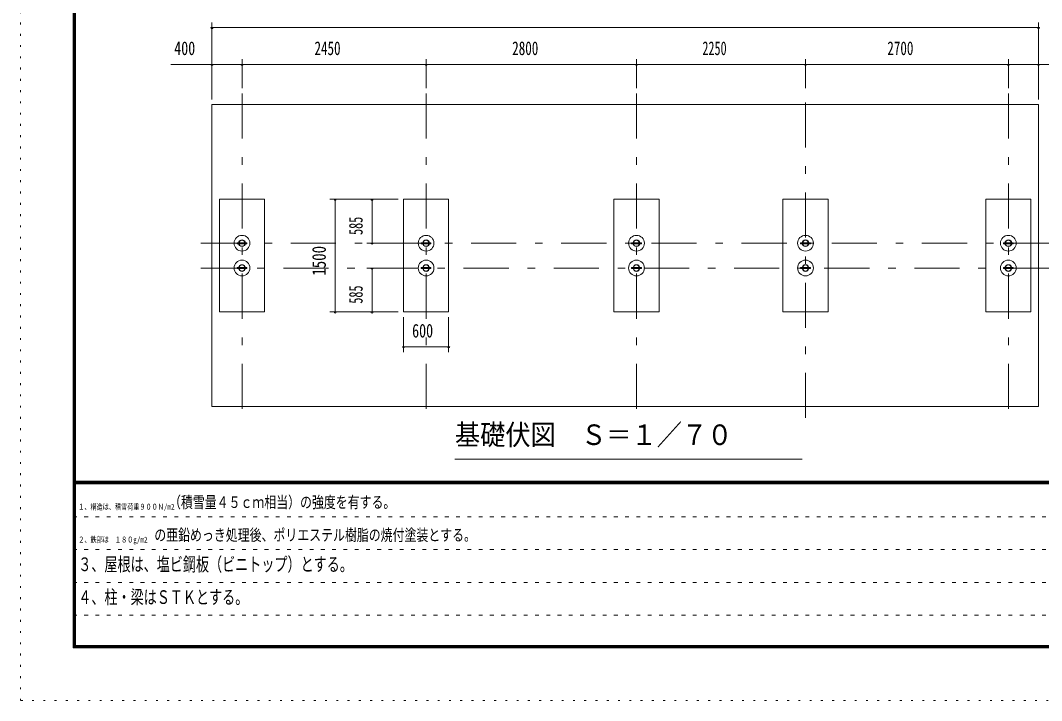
# Model space of a CAD drawing. Units: millimetres, scale not verified, with parts at other scales. Extents: x -31523 to 31528, y -14700 to 14700.
# Drawn here: x -10052 to 3539, y -14700 to -5647 of the extents above; entities that cross this region are included whole.
import ezdxf
from ezdxf.enums import TextEntityAlignment as Align

# ---------------------------------------------------------------- set-up
doc = ezdxf.new("R2010")
doc.units = ezdxf.units.MM
doc.header["$LTSCALE"] = 50
for name, pattern in [('USER1', [3, 1, -2]), ('USER3', [24, 12, -5, 2, -5]), ('USER4', [3, 0.5, -2.5])]:
    doc.linetypes.add(name, pattern=pattern)
doc.layers.add('0-1_0-F1TEXT', color=7, linetype='Continuous')
for name, color, linetype, lineweight in [('0-2_1-07BOLD', 7, 'Continuous', 18), ('0-3_1-27CENTER', 3, 'USER3', 18), ('0-5_1-57DIM', 3, 'Continuous', 18), ('0-C_F-F1PAPER', 5, 'Continuous', 18), ('0-D_F-E_J_ADD', 5, 'USER4', 18)]:
    doc.layers.add(name, color=color, linetype=linetype, lineweight=lineweight)
doc.styles.add('ＭＳ ゴシック', font='')
doc.styles.get('ＭＳ ゴシック').set_extended_font_data('MS Gothic')

msp = doc.modelspace()

# ---------------------------------------------------------------- linework, layer by layer
at = {"layer": '0-2_1-07BOLD'}
for p, q in [((-7167.63, -8605.96), (-7146.71, -8605.96)), ((-7142.45, -8605.96), (-7062.81, -8605.96)), ((-7062.81, -8618.96), (-7142.45, -8618.96)), ((-4717.63, -8618.96), (-4696.7, -8618.96)), ((-4612.81, -8605.96), (-4692.45, -8605.96)), ((-4692.45, -8618.96), (-4612.81, -8618.96)), ((-1917.63, -8605.96), (-1896.7, -8605.96)), ((-1892.45, -8605.96), (-1812.81, -8605.96)), ((-1812.81, -8618.96), (-1892.45, -8618.96)), ((332.37, -8618.96), (353.3, -8618.96)), ((437.19, -8605.96), (357.55, -8605.96)), ((357.55, -8618.96), (437.19, -8618.96)), ((3032.37, -8605.96), (3053.3, -8605.96)), ((3057.55, -8605.96), (3137.19, -8605.96)), ((3137.19, -8618.96), (3057.55, -8618.96)), ((-7146.71, -8935.96), (-7167.63, -8935.96)), ((-7062.81, -8935.96), (-7142.45, -8935.96)), ((-7142.45, -8948.96), (-7062.81, -8948.96)), ((-4717.63, -8935.96), (-4696.7, -8935.96)), ((-4692.45, -8935.96), (-4612.81, -8935.96)), ((-4612.81, -8948.96), (-4692.45, -8948.96)), ((-1917.63, -8935.96), (-1896.7, -8935.96)), ((-1892.45, -8935.96), (-1812.81, -8935.96)), ((-1812.81, -8948.96), (-1892.45, -8948.96)), ((332.37, -8935.96), (353.3, -8935.96)), ((357.55, -8935.96), (437.19, -8935.96)), ((437.19, -8948.96), (357.55, -8948.96)), ((3032.37, -8935.96), (3053.3, -8935.96)), ((3057.55, -8935.96), (3137.19, -8935.96)), ((3137.19, -8948.96), (3057.55, -8948.96))]:
    msp.add_line(p, q, dxfattribs=at)
for points in [[(-7502.63, -6767.46), (3497.37, -6767.46), (3497.37, -10787.46), (-7502.63, -10787.46)], [(-7402.63, -8027.46), (-7402.63, -9527.46), (-6802.63, -9527.46), (-6802.63, -8027.46)], [(-4952.63, -8027.46), (-4952.63, -9527.46), (-4352.63, -9527.46), (-4352.63, -8027.46)], [(-2152.63, -8027.46), (-1552.63, -8027.46), (-1552.63, -9527.46), (-2152.63, -9527.46)], [(97.37, -8027.46), (97.37, -9527.46), (697.37, -9527.46), (697.37, -8027.46)], [(2797.37, -8027.46), (3397.37, -8027.46), (3397.37, -9527.46), (2797.37, -9527.46)]]:
    msp.add_lwpolyline(points, close=True, dxfattribs=at)
for points in [[(-7146.71, -8618.96), (-7167.63, -8618.96), (-7167.63, -8605.96)], [(-7058.56, -8605.96), (-7037.63, -8605.96), (-7037.63, -8618.96), (-7058.56, -8618.96)], [(-4696.7, -8605.96), (-4717.63, -8605.96), (-4717.63, -8618.96)], [(-4608.56, -8618.96), (-4587.63, -8618.96), (-4587.63, -8605.96), (-4608.56, -8605.96)], [(-1896.7, -8618.96), (-1917.63, -8618.96), (-1917.63, -8605.96)], [(-1808.55, -8605.96), (-1787.63, -8605.96), (-1787.63, -8618.96), (-1808.55, -8618.96)], [(353.3, -8605.96), (332.37, -8605.96), (332.37, -8618.96)], [(441.45, -8618.96), (462.37, -8618.96), (462.37, -8605.96), (441.45, -8605.96)], [(3053.3, -8618.96), (3032.37, -8618.96), (3032.37, -8605.96)], [(3141.45, -8605.96), (3162.37, -8605.96), (3162.37, -8618.96), (3141.45, -8618.96)], [(-7167.63, -8935.96), (-7167.63, -8948.96), (-7146.71, -8948.96)], [(-7058.56, -8948.96), (-7037.63, -8948.96), (-7037.63, -8935.96), (-7058.56, -8935.96)], [(-4696.7, -8948.96), (-4717.63, -8948.96), (-4717.63, -8935.96)], [(-4608.56, -8935.96), (-4587.63, -8935.96), (-4587.63, -8948.96), (-4608.56, -8948.96)], [(-1896.7, -8948.96), (-1917.63, -8948.96), (-1917.63, -8935.96)], [(-1808.55, -8935.96), (-1787.63, -8935.96), (-1787.63, -8948.96), (-1808.55, -8948.96)], [(353.3, -8948.96), (332.37, -8948.96), (332.37, -8935.96)], [(441.45, -8935.96), (462.37, -8935.96), (462.37, -8948.96), (441.45, -8948.96)], [(3053.3, -8948.96), (3032.37, -8948.96), (3032.37, -8935.96)], [(3141.44, -8935.96), (3162.37, -8935.96), (3162.37, -8948.96), (3141.44, -8948.96)]]:
    msp.add_lwpolyline(points, dxfattribs=at)
for centre, radius in [((-7102.63, -8612.46), 105), ((-4652.63, -8612.46), 105), ((-1852.63, -8612.46), 105), ((397.37, -8612.46), 105), ((3097.37, -8612.46), 105), ((-7102.63, -8612.46), 44.55), ((-7102.63, -8612.46), 40.35), ((-4652.63, -8612.46), 44.55), ((-4652.63, -8612.46), 40.35), ((-1852.63, -8612.46), 44.55), ((-1852.63, -8612.46), 40.35), ((397.37, -8612.46), 44.55), ((397.37, -8612.46), 40.35), ((3097.37, -8612.46), 44.55), ((3097.37, -8612.46), 40.35), ((-7102.63, -8942.46), 105), ((-7102.63, -8942.46), 44.55), ((-7102.63, -8942.46), 40.35), ((-4652.63, -8942.46), 105), ((-4652.63, -8942.46), 44.55), ((-4652.63, -8942.46), 40.35), ((-1852.63, -8942.46), 105), ((-1852.63, -8942.46), 44.55), ((-1852.63, -8942.46), 40.35), ((397.37, -8942.46), 105), ((397.37, -8942.46), 44.55), ((397.37, -8942.46), 40.35), ((3097.37, -8942.46), 105), ((3097.37, -8942.46), 44.55), ((3097.37, -8942.46), 40.35)]:
    msp.add_circle(centre, radius, dxfattribs=at)
at = {"layer": '0-3_1-27CENTER'}
for p, q in [((-7102.63, -6617.46), (-7102.63, -10937.46)), ((-4652.63, -6617.46), (-4652.63, -10937.46)), ((-1852.63, -6617.46), (-1852.63, -10937.46)), ((397.37, -10937.46), (397.37, -6617.46)), ((3097.37, -6617.46), (3097.37, -10937.46)), ((-7652.63, -8612.46), (3647.37, -8612.46)), ((3647.37, -8942.46), (-7652.63, -8942.46))]:
    msp.add_line(p, q, dxfattribs=at)
at = {"layer": '0-5_1-57DIM'}
for p, q in [((-7502.63, -6697.46), (-7502.63, -5672.46)), ((3497.37, -6697.46), (3497.37, -5672.46)), ((-7488.63, -5742.46), (-7516.63, -5742.46)), ((-7502.63, -5742.46), (3497.37, -5742.46)), ((3511.37, -5742.46), (3483.37, -5742.46)), ((-7502.63, -6232.46), (-8052.13, -6232.46)), ((-7488.63, -6232.46), (-7516.63, -6232.46)), ((-7502.63, -6232.46), (-7102.63, -6232.46)), ((-7088.63, -6232.46), (-7116.63, -6232.46)), ((-7102.63, -6547.46), (-7102.63, -6162.46)), ((-7102.63, -6232.46), (-4652.63, -6232.46)), ((-4638.63, -6232.46), (-4666.63, -6232.46)), ((-4652.63, -6162.46), (-4652.63, -6547.46)), ((-4652.63, -6232.46), (-1852.63, -6232.46)), ((-1838.63, -6232.46), (-1866.63, -6232.46)), ((-1852.63, -6162.46), (-1852.63, -6547.46)), ((-1852.63, -6232.46), (397.37, -6232.46)), ((411.37, -6232.46), (383.37, -6232.46)), ((397.37, -6547.46), (397.37, -6162.46)), ((397.37, -6232.46), (3097.37, -6232.46)), ((3111.37, -6232.46), (3083.37, -6232.46)), ((3097.37, -6162.46), (3097.37, -6547.46)), ((3097.37, -6232.46), (3497.37, -6232.46)), ((3511.37, -6232.46), (3483.37, -6232.46)), ((3497.37, -6232.46), (4046.87, -6232.46)), ((-5022.63, -8027.46), (-5932.63, -8027.46)), ((-5848.63, -8027.46), (-5876.63, -8027.46)), ((-5862.63, -8027.46), (-5862.63, -9527.46)), ((-5358.63, -8027.46), (-5386.63, -8027.46)), ((-5372.63, -8027.46), (-5372.63, -8612.46)), ((-5022.63, -8612.46), (-5442.63, -8612.46)), ((-5358.63, -8612.46), (-5386.63, -8612.46)), ((-5442.63, -8942.46), (-5022.63, -8942.46)), ((-5358.63, -8942.46), (-5386.63, -8942.46)), ((-5372.63, -8942.46), (-5372.63, -9527.46)), ((-5022.63, -9527.46), (-5932.63, -9527.46)), ((-5848.63, -9527.46), (-5876.63, -9527.46)), ((-5358.63, -9527.46), (-5386.63, -9527.46)), ((-4952.63, -9597.46), (-4952.63, -10062.27)), ((-4352.63, -10062.27), (-4352.63, -9597.46)), ((-4938.63, -9992.27), (-4966.63, -9992.27)), ((-4952.63, -9992.27), (-4352.63, -9992.27)), ((-4338.63, -9992.27), (-4366.63, -9992.27)), ((-4268.76, -11487.46), (351.23, -11487.46))]:
    msp.add_line(p, q, dxfattribs=at)
for centre in [(-7502.63, -5742.46), (3497.37, -5742.46), (-7502.63, -6232.46), (-7102.63, -6232.46), (-4652.63, -6232.46), (-1852.63, -6232.46), (397.37, -6232.46), (3097.37, -6232.46), (3497.37, -6232.46), (-5862.63, -8027.46), (-5372.63, -8027.46), (-5372.63, -8612.46), (-5372.63, -8942.46), (-5862.63, -9527.46), (-5372.63, -9527.46), (-4952.63, -9992.27), (-4352.63, -9992.27)]:
    msp.add_arc(centre, 14, 180, 0, dxfattribs=at)
at = {"layer": '0-C_F-F1PAPER'}
for p, q in [((30792.91, -11781), (-9317.09, -11781)), ((-9317.09, -11784.5), (30792.91, -11784.5)), ((30792.91, -11788), (-9317.09, -11788)), ((-9317.09, -11791.5), (30792.91, -11791.5)), ((30792.91, -11795), (-9317.09, -11795)), ((-9317.09, -11798.5), (30792.91, -11798.5)), ((30792.91, -11802), (-9317.09, -11802)), ((-9317.09, -11805.5), (30792.91, -11805.5)), ((30792.91, -11809), (-9317.09, -11809)), ((-9317.09, -11812.5), (30792.91, -11812.5)), ((30792.91, -11816), (-9317.09, -11816))]:
    msp.add_line(p, q, dxfattribs=at)
at = {"layer": '0-C_F-F1PAPER', "color": 6, "linetype": 'USER1'}
for p, q in [((16197.91, -12252.8), (-9352.09, -12252.8)), ((-9352.09, -12689.6), (16197.92, -12689.6)), ((16197.92, -13126.4), (-9352.09, -13126.4)), ((-9352.09, -13563.2), (12686.72, -13563.2))]:
    msp.add_line(p, q, dxfattribs=at)
at = {"layer": '0-C_F-F1PAPER'}
for points in [[(30827.91, -14000), (30827.91, 14140), (-9352.09, 14140), (-9352.09, -14000)], [(30824.41, -13996.5), (30824.41, 14136.5), (-9348.59, 14136.5), (-9348.59, -13996.5)], [(30820.91, -13993), (-9345.09, -13993), (-9345.09, 14133), (30820.91, 14133)], [(30817.41, -13989.5), (30817.41, 14129.5), (-9341.59, 14129.5), (-9341.59, -13989.5)], [(30813.91, -13986), (-9338.09, -13986), (-9338.09, 14126), (30813.91, 14126)], [(30810.41, -13982.5), (30810.41, 14122.5), (-9334.59, 14122.5), (-9334.59, -13982.5)], [(30806.91, -13979), (-9331.09, -13979), (-9331.09, 14119), (30806.91, 14119)], [(30803.41, -13975.5), (30803.41, 14115.5), (-9327.59, 14115.5), (-9327.59, -13975.5)], [(30799.91, -13972), (30799.91, 14112), (-9324.09, 14112), (-9324.09, -13972)], [(30796.41, -13968.5), (30796.41, 14108.5), (-9320.59, 14108.5), (-9320.59, -13968.5)], [(30792.91, -13965), (-9317.09, -13965), (-9317.09, 14105), (30792.91, 14105)]]:
    msp.add_lwpolyline(points, close=True, dxfattribs=at)
at = {"layer": '0-D_F-E_J_ADD'}
msp.add_lwpolyline([(31527.91, -14700), (-10052.09, -14700), (-10052.09, 14700), (31527.91, 14700)], close=True, dxfattribs=at)

# ---------------------------------------------------------------- texts
at = {"layer": '0-1_0-F1TEXT', "style": 'ＭＳ ゴシック'}
for s, height, width, p in [('（積雪量４５ｃｍ相当）の強度を有する。', 155, 0.75, (-8074.6, -12182.8)), ('１、構造は、積雪荷重９００Ｎ/m2', 77.49, 0.75, (-9282.09, -12182.8)), ('\u3000の亜鉛めっき処理後、ポリエステル樹脂の焼付塗装とする。', 155, 0.75, (-8428.65, -12619.6)), ('２、鉄部は\u3000１８０g/m2', 77.49, 0.75, (-9282.09, -12619.6)), ('３、屋根は、塩ビ鋼板（ビニトップ）とする。', 182.3, 0.7, (-9282.09, -13031.53)), ('４、柱・梁はＳＴＫとする。', 182.3, 0.7, (-9282.09, -13468.33))]:
    msp.add_text(s, height=height, dxfattribs=dict(at, width=width)).set_placement(p, align=Align.BOTTOM_LEFT)
at = {"layer": '0-5_1-57DIM', "color": 7, "style": 'ＭＳ ゴシック'}
for s, height, width, p in [('400', 182.3, 0.75, (-8005.06, -6162.46)), ('2450', 182.3, 0.7, (-6138.04, -6162.46)), ('2800', 182.3, 0.7, (-3506.41, -6162.46)), ('2250', 182.3, 0.65, (-974.99, -6162.46)), ('2700', 182.3, 0.7, (1486.13, -6162.46)), ('600', 182.3, 0.75, (-4838.63, -9922.27)), ('基礎伏図\u3000Ｓ＝１／７０', 273.5, 0.9, (-4268.76, -11380.15))]:
    msp.add_text(s, height=height, dxfattribs=dict(at, width=width)).set_placement(p, align=Align.BOTTOM_LEFT)
for s, width, p in [('585', 0.65, (-5442.63, -8501.81)), ('1500', 0.8, (-5932.63, -9044.83)), ('585', 0.65, (-5442.63, -9416.81))]:
    msp.add_text(s, height=182.3, rotation=90, dxfattribs=dict(at, width=width)).set_placement(p, align=Align.BOTTOM_LEFT)

doc.saveas('drawing.dxf')
